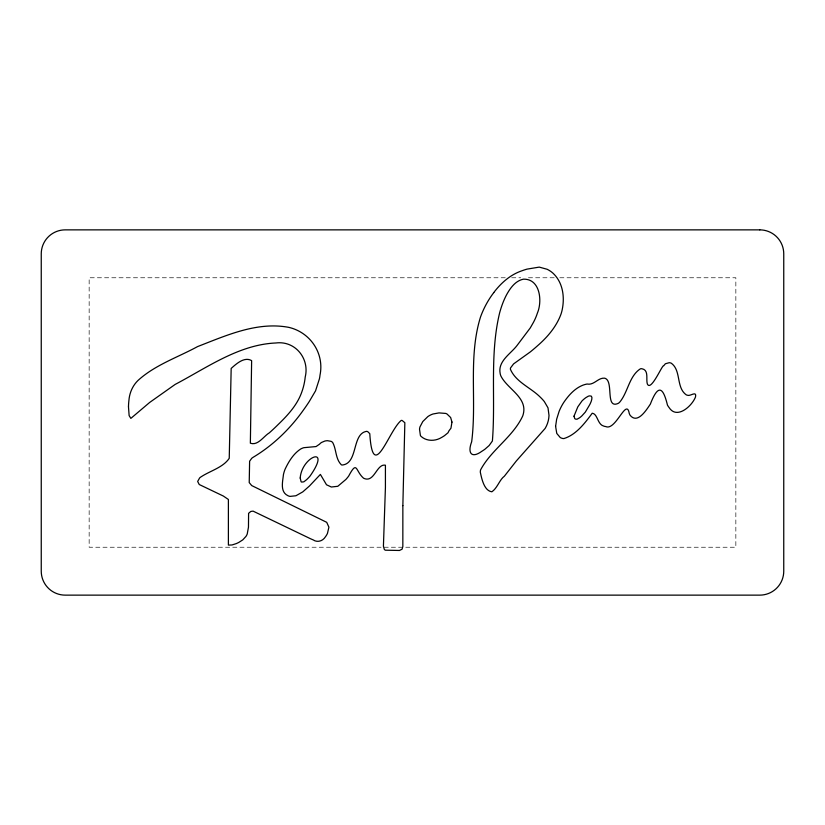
<?xml version="1.0" encoding="UTF-8"?>
<svg xmlns="http://www.w3.org/2000/svg" width="825" height="825" viewBox="0 0 825 825"><rect width="100%" height="100%" fill="white"/><g stroke="black" fill="none" stroke-linecap="round" stroke-linejoin="round"><path stroke-width="0.62" stroke-dasharray="4.12 3.09" d="M505.251 277.767L89.152 277.767L89.152 547.233L735.848 547.233L735.848 277.767L559.36 277.767M511.696 277.767L520.709 277.767M528.443 277.767L554.204 277.767"/><path stroke-width="1.24" d="M493.773 292.566C500.94 283.078 510.252 274.766 521.668 270.878A75.869 75.869 0 0 1 527.01 269.125L539.251 267.114L547.088 269.259A25.162 25.162 0 0 1 553.028 273.23C562.815 282.336 564.805 296.691 562.289 309.262A36.908 36.908 0 0 1 560.845 314.562C556.194 326.937 547.367 337.219 537.498 345.799A181.655 181.655 0 0 1 530.124 352.048L513.604 363.877L510.541 367.929A4.208 4.208 0 0 0 510.417 369.291C515.945 382.233 530.949 387.668 540.385 397.279A45.942 45.942 0 0 1 544.314 401.548L548.006 407.849L549.007 415.429A27.421 27.421 0 0 1 545.15 428.423L516.398 460.886L504.353 476.231C499.62 479.583 497.372 488.111 491.855 491.793C484.182 490.803 481.728 478.861 480.305 472.158A10.044 10.044 0 0 1 480.573 469.92C491.246 449.759 513.016 436.961 522.772 415.852C528.887 397.99 507.922 389.658 501.012 376.252A11.261 11.261 0 0 1 500.136 373.333C497.764 361.185 510.675 353.812 516.986 345.572L530.269 327.927L533.466 322.327A55.316 55.316 0 0 0 537.395 313.088C542.499 301.115 540.22 278.695 523.442 279.17C515.336 280.768 510.17 288.193 506.457 294.989C503.498 300.62 501.332 306.632 499.661 312.757C489.493 354.554 495.784 398.527 492.391 441.014L489.132 445.541L484.976 449.182A42.58 42.58 0 0 1 481.924 451.234C471.58 458.824 467.301 453.214 471.663 441.798C476.963 400.527 468.012 357.246 480.501 317.048A91.74 91.74 0 0 1 493.783 292.586M402.858 505.622L402.837 546.48L402.074 549.192L399.465 550.471L385.234 550.192L384.306 549.398L383.419 546.191L385.419 487.462L385.419 465.207C376.489 463.423 374.488 483.44 363.619 478.242C355.286 471.085 357.462 459.659 348.635 476.138A52.79 52.79 0 0 1 345.881 479.459L337.786 486.296L331.33 487.008L326.504 484.77L320.389 474.416L309.488 485.966L302.785 491.875L295.907 495.763L290.06 496.392A8.487 8.487 0 0 1 287.873 495.66C279.861 491.855 282.728 481.604 283.429 474.674A33.227 33.227 0 0 1 285.048 469.312C288.647 461.618 293.401 453.791 300.62 449.037A15.582 15.582 0 0 1 303.827 447.686L316.058 446.562L319.533 444.18A9.879 9.879 0 0 1 321.502 442.478L324.772 441.076A13.747 13.747 0 0 1 327.484 440.694L331.124 441.354A5.249 5.249 0 0 1 332.692 442.53C336.466 449.367 335.363 458.679 341.189 464.64A2.805 2.805 0 0 0 341.993 465.042C358.504 463.763 351.502 433.527 366.743 431.331A4.579 4.579 0 0 1 367.888 431.784L369.786 433.702C372.952 484.141 388.637 430.557 401.228 420.43A2.176 2.176 0 0 1 402.239 420.533L404.848 422.72L402.858 505.622M555.607 426.36L556.772 433.434L560.216 437.508A9.023 9.023 0 0 0 561.856 438.25L562.392 438.405A4.362 4.362 0 0 0 564.063 438.518C576.304 434.641 584.904 423.081 592.226 413.232C597.651 413.768 597.434 424.452 603.632 426.04A6.992 6.992 0 0 0 605.736 426.546C615.667 431.217 626.433 397.433 629.217 413.284A14.489 14.489 0 0 0 630.011 415.14C637.477 424.627 646.429 409.87 650.337 404.147C658.618 382.573 663.362 388.327 667.477 405.157A28.7 28.7 0 0 0 669.137 407.622C676.943 419.719 692.041 406.044 695.516 396.928C696.836 390.4 690.37 396.485 687.524 395.268A5.692 5.692 0 0 1 686.204 394.804C675.933 387.461 681.388 370.456 671.261 363.196A5.383 5.383 0 0 0 669.178 362.711L665.363 363.773L663.651 365.836C662.527 364.011 650.76 392.525 647.285 383.821C645.893 378.84 649.069 369.94 641.84 368.723A3.95 3.95 0 0 0 640.365 368.827C629.093 376.128 628.072 392.071 619.781 402.084A9.044 9.044 0 0 1 618.317 403.332C605.54 409.272 613.233 383.666 606.138 378.871A4.867 4.867 0 0 0 604.519 378.17C597.96 377.603 594.134 385.45 587.06 384.037A24.657 24.657 0 0 0 582.512 385.347C574.509 388.616 568.58 395.412 563.795 402.373A51.562 51.562 0 0 0 559.123 411.355L556.648 419.244L555.607 426.36M128.483 406.787L129.133 415.614L130.866 418.378L149.655 402.456L175.189 384.398C206.91 367.744 238.755 344.572 275.849 342.983C295.206 340.478 309.736 358.555 305.229 376.973A62.906 62.906 0 0 1 301.785 392.061C297.289 404.889 287.863 415.14 278.283 424.401A212.056 212.056 0 0 1 269.28 432.877C263.577 436.26 257.978 445.954 250.357 443.2L251.635 360.618C244.427 356.369 236.29 363.856 231.175 368.424L229.237 458.329C223.018 467.548 210.427 470.704 201.228 476.737A8.745 8.745 0 0 0 199.609 477.974L197.66 481.46L199.248 484.522L223.338 496.042L228.391 499.476L228.391 545.098L232.021 544.964L236.197 543.623A34.279 34.279 0 0 0 238.91 542.345L242.787 539.859L245.953 536.415A12.231 12.231 0 0 0 247.232 533.961L248.469 527.206L248.593 513.325L250.81 511.448L253.079 511.129L308.622 537.828A63.308 63.308 0 0 0 313.077 539.839C317.408 542.881 322.884 541.035 325.463 536.745A19.47 19.47 0 0 0 327.463 533.393L328.907 527.165L326.71 522.318L251.708 485.574L249.222 482.584L249.614 461.227L251.738 458.298A12.169 12.169 0 0 1 253.265 457.215C273.065 445.345 290.08 428.876 303.404 410.077A191.503 191.503 0 0 0 309.303 401.466L315.552 390.833L319.399 378.871A28.298 28.298 0 0 0 319.976 375.303C324.576 353.389 310.324 332.362 288.832 327.37C257.225 321.389 226.483 335.393 197.629 346.562C177.736 357.39 154.966 364.949 137.961 380.5C132.588 385.729 129.515 392.917 128.927 400.342A67.124 67.124 0 0 0 128.483 406.787M573.994 416.223L574.736 418.543A2.331 2.331 0 0 0 575.541 419.1L577.026 419.224L579.676 417.739A21.502 21.502 0 0 0 581.996 415.769L585.317 412.108L588.957 405.983A23.77 23.77 0 0 0 590.721 402.579C591.587 400.733 593.453 395.123 589.555 395.887A6.662 6.662 0 0 0 588.204 396.258L585.833 397.66A31.082 31.082 0 0 0 581.965 400.981L577.789 406.9L573.994 416.223M300.207 478.026L301.094 481.718A1.702 1.702 0 0 0 301.744 482.089L303.858 481.81L306.467 479.779A45.138 45.138 0 0 0 309.942 476.211C332.104 444.768 301.785 456.153 300.207 478.026M451.966 422.08L450.945 428.227L449.192 430.516A1.753 1.753 0 0 0 448.831 431.104L447.996 432.785L444.458 435.683A38.919 38.919 0 0 1 441.653 437.425C435.383 441.365 426.628 441.499 421.008 436.332A4.362 4.362 0 0 1 420.389 435.414L419.523 429.237A12.488 12.488 0 0 1 419.966 426.896L422.792 421.544L427.835 416.604A19.862 19.862 0 0 1 433.043 413.985L439.024 412.902L445.778 413.438A6.909 6.909 0 0 1 446.995 413.995L450.646 417.522L451.966 422.08M759.794 229.866L65.206 229.866A23.956 23.956 0 0 0 41.25 253.822L41.25 571.178A23.956 23.956 0 0 0 65.206 595.134L759.794 595.134A23.956 23.956 0 0 0 783.75 571.178L783.75 253.822A23.956 23.956 0 0 0 759.794 229.866"/></g></svg>
